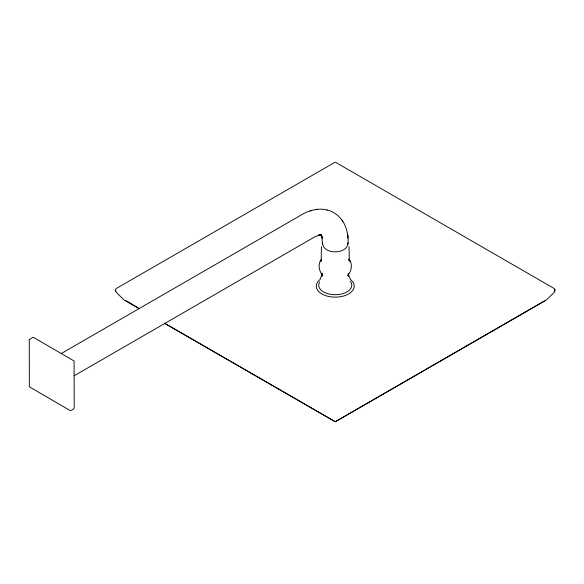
<?xml version="1.0" encoding="UTF-8"?>
<svg xmlns="http://www.w3.org/2000/svg" width="584" height="584" viewBox="0 0 584 584"><rect width="100%" height="100%" fill="white"/><g stroke="black" fill="none" stroke-linecap="round" stroke-linejoin="round"><path stroke-width="0.88" d="M139.196 308.746L124.217 300.103L116.45 292.533L115.683 290.949M164.418 323.31L335.318 421.772L546.266 300.103L554.034 292.533L554.8 291.095L554.8 289.394M554.8 289.248L554.8 291.095M347.816 242.667C348.356 254.887 322.229 254.931 322.631 242.74M322.047 275.677L322.018 276.181L322.018 273.181L322.047 273.677M321.434 246.601L321.163 261.179L321.434 259.595M320.068 279.021L321.93 275.166M320.536 260.668C317.659 265.311 319.455 271.648 322.718 275.633L322.134 274.173M320.171 261.231L321.477 259.238M116.012 288.678L334.909 162.301M61.254 353.539L302.789 214.094C310.141 210.014 318.981 207.882 327.266 210.036M74.088 375.819L315.302 236.564L320.521 234.804L318.171 235.235L321.273 235.016L319.937 234.71M336.274 421.101L544.478 300.891M311.681 210.422L309.987 210.926M335.486 421.553L334.997 421.553M316.083 209.488L317.594 209.32M327.062 209.977C333.566 211.532 339.333 215.773 342.859 221.446M320.872 234.921L321.543 235.148L320.324 234.615L321.594 235.943L320.47 234.359L321.988 237.148L321.288 235.235L322.215 238.243L321.733 236.352L321.835 236.724M335.574 162.301L554.471 288.678M139.415 308.637L125.764 300.468M164.651 323.207L334.209 421.101M342.02 220.183C347.005 227.103 348.436 235.929 348.093 244.287M349.006 259.238C353.006 263.917 351.473 271.239 347.765 275.633L348.466 273.181L348.466 276.181L348.349 275.181M349.947 260.668L350.312 261.231M348.553 275.166L350.415 279.021M348.838 259.077L349.32 261.179L349.049 246.601M322.047 237.571L322.39 244.287M347.845 236.308L347.451 233.571L347.998 238.199M115.683 289.248L115.683 291.095M350.298 279.502A18.98 10.957 0 0 1 348.064 294.256A18.98 10.957 0 0 1 322.419 294.256A18.98 10.957 0 0 1 320.185 279.502M350.51 281.524A16.527 9.541 0 0 1 335.785 294.716A16.527 9.541 0 0 1 319.587 282.108M29.273 339.691L29.339 386.812L69.803 410.333C71.416 410.654 73.694 409.34 74.219 407.785L74.08 360.978L33.616 337.457L32.58 337.457L29.273 339.691"/></g></svg>
